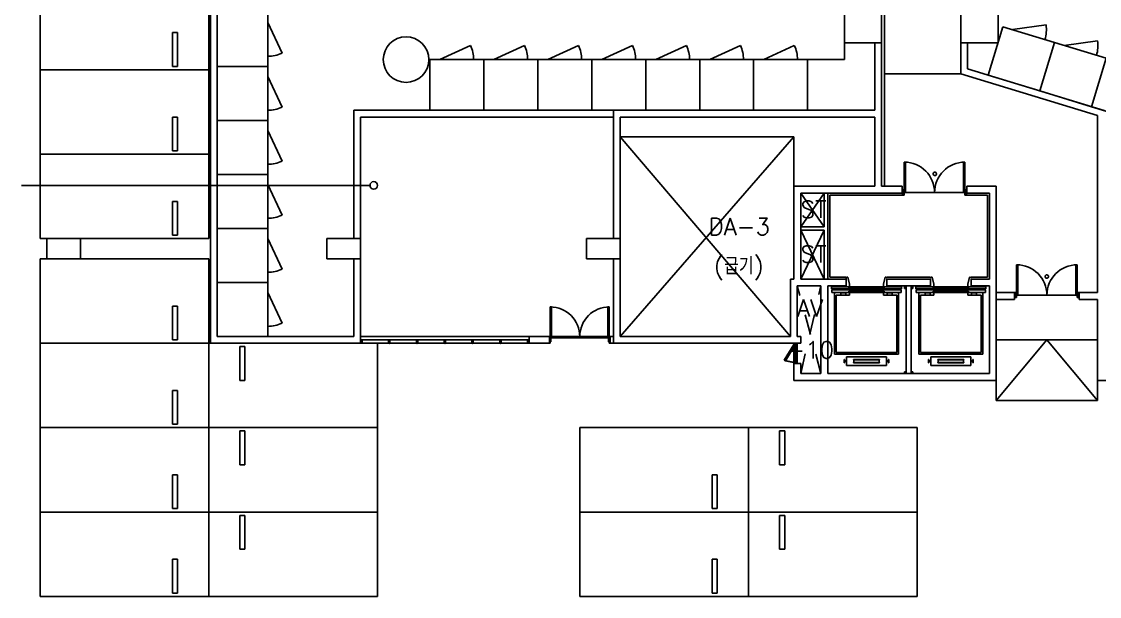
# Model space of a CAD drawing. Header units: millimetres. Extents: x -7614 to 421357, y 87385 to 341757.
# Drawn here: x 146771 to 178727, y 192227 to 209255 of the extents above; entities that cross this region are included whole.
import ezdxf
from ezdxf.enums import TextEntityAlignment as Align

# ---------------------------------------------------------------- set-up
doc = ezdxf.new("R2010")
doc.units = ezdxf.units.MM
doc.header["$LTSCALE"] = 600
doc.header["$MEASUREMENT"] = 0
doc.linetypes.add('HIDDEN', pattern=[2, 1, -1])
doc.layers.add('e-plan', color=9, linetype='CONTINUOUS')
doc.layers.add('e-room-box', color=7, linetype='CONTINUOUS')
doc.styles.add('kiahn', font='romans.shx', dxfattribs={"bigfont": 'cadhs.shx'})

msp = doc.modelspace()

# ---------------------------------------------------------------- linework, layer by layer
at = {"layer": 'e-plan'}
for p, q in [((152370, 230193), (152370, 199727)), ((152570, 230054), (152570, 199927)), ((147320, 207827), (147320, 210327)), ((152320, 210327), (152320, 207827)), ((172359, 209727), (172359, 204377)), ((152570, 209527), (152570, 207927)), ((154070, 207927), (154070, 209527)), ((154493, 208320), (154070, 209227)), ((175866, 209103), (175427, 207669)), ((177396, 208636), (175866, 209103)), ((177144, 209155), (176153, 209016)), ((151245, 207927), (151245, 208927)), ((151245, 208927), (151395, 208927)), ((151395, 208927), (151395, 207927)), ((178674, 208687), (177683, 208548)), ((160081, 208550), (159175, 208127)), ((161681, 208550), (160775, 208127)), ((163281, 208550), (162375, 208127)), ((164881, 208550), (163975, 208127)), ((166481, 208550), (165575, 208127)), ((168081, 208550), (167175, 208127)), ((169681, 208550), (168775, 208127)), ((171170, 208627), (171170, 208127)), ((172070, 206627), (172070, 208627)), ((172270, 204377), (172270, 208627)), ((174620, 208627), (174620, 207707)), ((174820, 208627), (174820, 207854)), ((176958, 207201), (177396, 208636)), ((177396, 208636), (176958, 207201)), ((178926, 208168), (177396, 208636)), ((160475, 208127), (158875, 208127)), ((158875, 208127), (158875, 206627)), ((160475, 206627), (160475, 208127)), ((162075, 208127), (160475, 208127)), ((160475, 208127), (160475, 206627)), ((162075, 206627), (162075, 208127)), ((163675, 208127), (162075, 208127)), ((162075, 208127), (162075, 206627)), ((163675, 206627), (163675, 208127)), ((165275, 208127), (163675, 208127)), ((163675, 208127), (163675, 206627)), ((165275, 206627), (165275, 208127)), ((166875, 208127), (165275, 208127)), ((165275, 208127), (165275, 206627)), ((166875, 206627), (166875, 208127)), ((168475, 208127), (166875, 208127)), ((166875, 208127), (166875, 206627)), ((168475, 206627), (168475, 208127)), ((170075, 208127), (168475, 208127)), ((168475, 208127), (168475, 206627)), ((170075, 208127), (171170, 208127)), ((170075, 206627), (170075, 208127)), ((178488, 206733), (178926, 208168)), ((178926, 208168), (178488, 206733)), ((147320, 205327), (147320, 207827)), ((147320, 207827), (152320, 207827)), ((152320, 207827), (147320, 207827)), ((151395, 207927), (151245, 207927)), ((152320, 207827), (152320, 205327)), ((154070, 207927), (152570, 207927)), ((152570, 207927), (152570, 206327)), ((152570, 207927), (154070, 207927)), ((154070, 206327), (154070, 207927)), ((174820, 207854), (178870, 206616)), ((154493, 206720), (154070, 207627)), ((174620, 207707), (178670, 206468)), ((175427, 207669), (176958, 207201)), ((176958, 207201), (178488, 206733)), ((156620, 202827), (156620, 206627)), ((156620, 206627), (164320, 206627)), ((158875, 206627), (160475, 206627)), ((160475, 206627), (162075, 206627)), ((162075, 206627), (163675, 206627)), ((163675, 206627), (165275, 206627)), ((164320, 202827), (164320, 206627)), ((164320, 206627), (172070, 206627)), ((165275, 206627), (166875, 206627)), ((166875, 206627), (168475, 206627)), ((168475, 206627), (170075, 206627)), ((178488, 206733), (180018, 206265)), ((178670, 206468), (178670, 201227)), ((151245, 205427), (151245, 206427)), ((151245, 206427), (151395, 206427)), ((151395, 206427), (151395, 205427)), ((154070, 206327), (152570, 206327)), ((152570, 206327), (152570, 204727)), ((152570, 206327), (154070, 206327)), ((154070, 204727), (154070, 206327)), ((156820, 206427), (164320, 206427)), ((156820, 202827), (156820, 206427)), ((164520, 206427), (172070, 206427)), ((164520, 202827), (164520, 206427)), ((172070, 204377), (172070, 206427)), ((154493, 205120), (154070, 206027)), ((164320, 202827), (164320, 205842)), ((164520, 205842), (169670, 205842)), ((164520, 199927), (164520, 205842)), ((169670, 205842), (164520, 199927)), ((164520, 205842), (169570, 199927)), ((169670, 205842), (169670, 204377)), ((152320, 205327), (147320, 205327)), ((147320, 202827), (147320, 205327)), ((147320, 205327), (152320, 205327)), ((151395, 205427), (151245, 205427)), ((152320, 205327), (152320, 202827)), ((172940, 204192), (172940, 205092)), ((172940, 205092), (172980, 205092)), ((172980, 205092), (172980, 204192)), ((174740, 205092), (174700, 205092)), ((174700, 205092), (174700, 204192)), ((174740, 204192), (174740, 205092)), ((154070, 204727), (152570, 204727)), ((152570, 204727), (152570, 203127)), ((152570, 204727), (154070, 204727)), ((154070, 203127), (154070, 204727)), ((154493, 203520), (154070, 204427)), ((169670, 204377), (172070, 204377)), ((169670, 201627), (169670, 204377)), ((172270, 204377), (172880, 204377)), ((172880, 204377), (172880, 204177)), ((172890, 204117), (172890, 204267)), ((172890, 204267), (172940, 204267)), ((172940, 204267), (172940, 204117)), ((174740, 204267), (174740, 204117)), ((174790, 204267), (174740, 204267)), ((174790, 204117), (174790, 204267)), ((174800, 204377), (175670, 204377)), ((174800, 204377), (174800, 204177)), ((175670, 198627), (175670, 204377)), ((175670, 198627), (175670, 204377)), ((151245, 202927), (151245, 203927)), ((151245, 203927), (151395, 203927)), ((151395, 203927), (151395, 202927)), ((169870, 204177), (172880, 204177)), ((169870, 201627), (169870, 204177)), ((169870, 203177), (170570, 204177)), ((170570, 203177), (169870, 204177)), ((170570, 203177), (170570, 204177)), ((170670, 201627), (170670, 204177)), ((170730, 201687), (170730, 204117)), ((170730, 204117), (172890, 204117)), ((172940, 204117), (172890, 204117)), ((172940, 204192), (174740, 204192)), ((172980, 204192), (172940, 204192)), ((174700, 204192), (174740, 204192)), ((174740, 204117), (174790, 204117)), ((174790, 204117), (175410, 204117)), ((174800, 204177), (175470, 204177)), ((175410, 204117), (175410, 201687)), ((175470, 201627), (175470, 204177)), ((175470, 201627), (175470, 204177)), ((151395, 202927), (151245, 202927)), ((154070, 203127), (152570, 203127)), ((152570, 203127), (152570, 201527)), ((152570, 203127), (154070, 203127)), ((154070, 201527), (154070, 203127)), ((169870, 203177), (170570, 203177)), ((169870, 203077), (170570, 203077)), ((170570, 201627), (169870, 203077)), ((169870, 201627), (170570, 203077)), ((170570, 201627), (170570, 203077)), ((152320, 202827), (147320, 202827)), ((154493, 201920), (154070, 202827)), ((147320, 199727), (147320, 202227)), ((147320, 202227), (152320, 202227)), ((152320, 202227), (152320, 199727)), ((156620, 199927), (156620, 202227)), ((156820, 199727), (156820, 202227)), ((164320, 199727), (164320, 202227)), ((164520, 199927), (164520, 202227)), ((176270, 201152), (176270, 202052)), ((176270, 202052), (176310, 202052)), ((176310, 202052), (176310, 201152)), ((178070, 202052), (178030, 202052)), ((178030, 202052), (178030, 201152)), ((178070, 201152), (178070, 202052)), ((171221, 201687), (170730, 201687)), ((171221, 201687), (171221, 201662)), ((171221, 201662), (171221, 201427)), ((171221, 201662), (171241, 201662)), ((171241, 201662), (171241, 201687)), ((171241, 201687), (171271, 201687)), ((171271, 201687), (171321, 201477)), ((172371, 201687), (172321, 201477)), ((172401, 201687), (172371, 201687)), ((172401, 201662), (172401, 201687)), ((172421, 201662), (172401, 201662)), ((172421, 201687), (172421, 201662)), ((173721, 201687), (172421, 201687)), ((173721, 201687), (173721, 201662)), ((173721, 201662), (173741, 201662)), ((173741, 201662), (173741, 201687)), ((173741, 201687), (173771, 201687)), ((173771, 201687), (173821, 201477)), ((174871, 201687), (174821, 201477)), ((174901, 201687), (174871, 201687)), ((174901, 201662), (174901, 201687)), ((174921, 201662), (174901, 201662)), ((174921, 201687), (174921, 201662)), ((175410, 201687), (174921, 201687)), ((154070, 201527), (152570, 201527)), ((152570, 201527), (152570, 199927)), ((152570, 201527), (154070, 201527)), ((154070, 199927), (154070, 201527)), ((169570, 199927), (169570, 201627)), ((169570, 201627), (169670, 201627)), ((170470, 201427), (169770, 201427)), ((169770, 199927), (169770, 201427)), ((169870, 201627), (171221, 201627)), ((170470, 201427), (170470, 198827)), ((170670, 201427), (171221, 201427)), ((170670, 201427), (170670, 198827)), ((172861, 201397), (170781, 201397)), ((170781, 201342), (170781, 201397)), ((170781, 201342), (172861, 201342)), ((171221, 201627), (171221, 201427)), ((171241, 201417), (171221, 201417)), ((171221, 201417), (171221, 201397)), ((171241, 201397), (171241, 201417)), ((171321, 201397), (171241, 201397)), ((171301, 201387), (171820, 201387)), ((171301, 201355), (171301, 201387)), ((171820, 201355), (171301, 201355)), ((171321, 201477), (171321, 201397)), ((171820, 201387), (171820, 201355)), ((172341, 201387), (171822, 201387)), ((171822, 201387), (171822, 201355)), ((171822, 201355), (172341, 201355)), ((172321, 201477), (172321, 201397)), ((172321, 201397), (172401, 201397)), ((172341, 201355), (172341, 201387)), ((172401, 201397), (172401, 201417)), ((172401, 201417), (172421, 201417)), ((172421, 201627), (173721, 201627)), ((172421, 201627), (172421, 201427)), ((172421, 201427), (173721, 201427)), ((172421, 201417), (172421, 201397)), ((172861, 201342), (172861, 201397)), ((172945, 201427), (172945, 201352)), ((172995, 201352), (172945, 201352)), ((172995, 201427), (172995, 198827)), ((173145, 201427), (173145, 198827)), ((173195, 201352), (173145, 201352)), ((173195, 201427), (173195, 201352)), ((173281, 201397), (175361, 201397)), ((173281, 201342), (173281, 201397)), ((175361, 201342), (173281, 201342)), ((173721, 201627), (173721, 201427)), ((173741, 201417), (173721, 201417)), ((173721, 201417), (173721, 201397)), ((173741, 201397), (173741, 201417)), ((173821, 201397), (173741, 201397)), ((173801, 201387), (174320, 201387)), ((173801, 201355), (173801, 201387)), ((174320, 201355), (173801, 201355)), ((173821, 201477), (173821, 201397)), ((174320, 201387), (174320, 201355)), ((174841, 201387), (174322, 201387)), ((174322, 201387), (174322, 201355)), ((174322, 201355), (174841, 201355)), ((174821, 201477), (174821, 201397)), ((174821, 201397), (174901, 201397)), ((174841, 201355), (174841, 201387)), ((174901, 201397), (174901, 201417)), ((174901, 201417), (174921, 201417)), ((174921, 201627), (175470, 201627)), ((174921, 201627), (174921, 201427)), ((174921, 201427), (175470, 201427)), ((174921, 201417), (174921, 201397)), ((175361, 201342), (175361, 201397)), ((175361, 201342), (175361, 201397)), ((175470, 198827), (175470, 201427)), ((175470, 198827), (175470, 201427)), ((154493, 200320), (154070, 201227)), ((170796, 201312), (172846, 201312)), ((170796, 201312), (170796, 201230)), ((172846, 201230), (170796, 201230)), ((170871, 199406), (170871, 201230)), ((171016, 201150), (170921, 201150)), ((170921, 201150), (170921, 199450)), ((171321, 201150), (171016, 201150)), ((171058, 201150), (171058, 201217)), ((171058, 201217), (171208, 201217)), ((171208, 201217), (171208, 201150)), ((171301, 201267), (171820, 201267)), ((171301, 201235), (171301, 201267)), ((171820, 201235), (171301, 201235)), ((171321, 201230), (171321, 201150)), ((171820, 201267), (171820, 201235)), ((172341, 201267), (171822, 201267)), ((171822, 201267), (171822, 201235)), ((171822, 201235), (172341, 201235)), ((172321, 201150), (172321, 201230)), ((172679, 201150), (172321, 201150)), ((172341, 201235), (172341, 201267)), ((172583, 201217), (172433, 201217)), ((172433, 201217), (172433, 201150)), ((172583, 201150), (172583, 201217)), ((172721, 201150), (172679, 201150)), ((172721, 199450), (172721, 201150)), ((172771, 201230), (172771, 199406)), ((172846, 201312), (172846, 201230)), ((175346, 201312), (173296, 201312)), ((173296, 201312), (173296, 201230)), ((173296, 201230), (175346, 201230)), ((173371, 201230), (173371, 199406)), ((173421, 199450), (173421, 201150)), ((173421, 201150), (173463, 201150)), ((173463, 201150), (173821, 201150)), ((173558, 201150), (173558, 201217)), ((173558, 201217), (173708, 201217)), ((173708, 201217), (173708, 201150)), ((173801, 201267), (174320, 201267)), ((173801, 201235), (173801, 201267)), ((174320, 201235), (173801, 201235)), ((173821, 201150), (173821, 201230)), ((174320, 201267), (174320, 201235)), ((174841, 201267), (174322, 201267)), ((174322, 201267), (174322, 201235)), ((174322, 201235), (174841, 201235)), ((174821, 201230), (174821, 201150)), ((174821, 201150), (175126, 201150)), ((174841, 201235), (174841, 201267)), ((175083, 201217), (174933, 201217)), ((174933, 201217), (174933, 201150)), ((175083, 201150), (175083, 201217)), ((175126, 201150), (175221, 201150)), ((175221, 201150), (175221, 199450)), ((175271, 199406), (175271, 201230)), ((175346, 201312), (175346, 201230)), ((176210, 201227), (175670, 201227)), ((176210, 201027), (175670, 201027)), ((176210, 201227), (176210, 201027)), ((176220, 201077), (176220, 201227)), ((176220, 201227), (176270, 201227)), ((176270, 201077), (176220, 201077)), ((176270, 201227), (176270, 201077)), ((178070, 201152), (176270, 201152)), ((176310, 201152), (176270, 201152)), ((178030, 201152), (178070, 201152)), ((178070, 201227), (178070, 201077)), ((178120, 201227), (178070, 201227)), ((178070, 201077), (178120, 201077)), ((178120, 201077), (178120, 201227)), ((178670, 201227), (178130, 201227)), ((178130, 201227), (178130, 201027)), ((178670, 201027), (178130, 201027)), ((178670, 201027), (178670, 198627)), ((151245, 199827), (151245, 200827)), ((151245, 200827), (151395, 200827)), ((151395, 200827), (151395, 199827)), ((162445, 200802), (162445, 199927)), ((162485, 200802), (162445, 200802)), ((162485, 199927), (162485, 200802)), ((164155, 199927), (164155, 200802)), ((164155, 200802), (164195, 200802)), ((164195, 200802), (164195, 199927)), ((147320, 197227), (147320, 199727)), ((147320, 199727), (152320, 199727)), ((152320, 199727), (147320, 199727)), ((151395, 199827), (151245, 199827)), ((152320, 199727), (152320, 197227)), ((152320, 197227), (152320, 199727)), ((152320, 199727), (157320, 199727)), ((156820, 199727), (152370, 199727)), ((156620, 199927), (152570, 199927)), ((152570, 199927), (154070, 199927)), ((156820, 199927), (161820, 199927)), ((156870, 199827), (156830, 199827)), ((156830, 199827), (156830, 199727)), ((156830, 199727), (156870, 199727)), ((156850, 199827), (161790, 199827)), ((156850, 199727), (161790, 199727)), ((156870, 199727), (156870, 199827)), ((157320, 199727), (157320, 197227)), ((157694, 199827), (157654, 199827)), ((157654, 199827), (157654, 199727)), ((157654, 199727), (157694, 199727)), ((157694, 199727), (157694, 199827)), ((158517, 199827), (158477, 199827)), ((158477, 199827), (158477, 199727)), ((158477, 199727), (158517, 199727)), ((158517, 199727), (158517, 199827)), ((159340, 199827), (159300, 199827)), ((159300, 199827), (159300, 199727)), ((159300, 199727), (159340, 199727)), ((159340, 199727), (159340, 199827)), ((160164, 199827), (160124, 199827)), ((160124, 199827), (160124, 199727)), ((160124, 199727), (160164, 199727)), ((160164, 199727), (160164, 199827)), ((160987, 199827), (160947, 199827)), ((160947, 199827), (160947, 199727)), ((160947, 199727), (160987, 199727)), ((160987, 199727), (160987, 199827)), ((161810, 199827), (161770, 199827)), ((161770, 199827), (161770, 199727)), ((161770, 199727), (161810, 199727)), ((161810, 199727), (161810, 199827)), ((161820, 199927), (162420, 199927)), ((161820, 199927), (161820, 199727)), ((161820, 199727), (162420, 199727)), ((162420, 199927), (162420, 199727)), ((162445, 199927), (162420, 199927)), ((162420, 199927), (162420, 199727)), ((162420, 199727), (162445, 199727)), ((164195, 199927), (162445, 199927)), ((162445, 199927), (162485, 199927)), ((162445, 199887), (162445, 199927)), ((162465, 199887), (162445, 199887)), ((162445, 199727), (162445, 199767)), ((162445, 199767), (162465, 199767)), ((162465, 199887), (164175, 199887)), ((162465, 199767), (162465, 199887)), ((164195, 199927), (164155, 199927)), ((164175, 199767), (164175, 199887)), ((164175, 199887), (164195, 199887)), ((164195, 199767), (164175, 199767)), ((164195, 199887), (164195, 199927)), ((164195, 199927), (164220, 199927)), ((164195, 199727), (164195, 199767)), ((164220, 199727), (164195, 199727)), ((164220, 199927), (164320, 199927)), ((164220, 199927), (164220, 199727)), ((164220, 199927), (164220, 199727)), ((164220, 199727), (164320, 199727)), ((169870, 199727), (164320, 199727)), ((169570, 199927), (164520, 199927)), ((169670, 199727), (169770, 199727)), ((169670, 199692), (169670, 199727)), ((169870, 199927), (169770, 199927)), ((169770, 199727), (169770, 199692)), ((169870, 199727), (169870, 199927)), ((177170, 199827), (175670, 198027)), ((175670, 198027), (175670, 199827)), ((175670, 199827), (178670, 199827)), ((178670, 198027), (177170, 199827)), ((178670, 199827), (178670, 198027)), ((153245, 199627), (153395, 199627)), ((153245, 198627), (153245, 199627)), ((153395, 199627), (153395, 198627)), ((169670, 199692), (169670, 199162)), ((169720, 199692), (169670, 199692)), ((169720, 199677), (169720, 199692)), ((169720, 199677), (169720, 199177)), ((169770, 199677), (169720, 199677)), ((169770, 199692), (169770, 199677)), ((169770, 199677), (169770, 199177)), ((170871, 199406), (172771, 199406)), ((170921, 199450), (172721, 199450)), ((175271, 199406), (173371, 199406)), ((175221, 199450), (173421, 199450)), ((169720, 199162), (169670, 199162)), ((169670, 199162), (169670, 199127)), ((169670, 199127), (169670, 198627)), ((169670, 199127), (169870, 199127)), ((169670, 199127), (169770, 199127)), ((169770, 199177), (169720, 199177)), ((169720, 199177), (169720, 199162)), ((169770, 199162), (169770, 199177)), ((169770, 199127), (169770, 199162)), ((169870, 199127), (169870, 198827)), ((171159, 199240), (171159, 199151)), ((171164, 199240), (171159, 199240)), ((171164, 199151), (171159, 199151)), ((171167, 199238), (171169, 199204)), ((171169, 199188), (171167, 199154)), ((171169, 199204), (171173, 199200)), ((171169, 199188), (171173, 199191)), ((171185, 199200), (171173, 199200)), ((171185, 199191), (171173, 199191)), ((171189, 199204), (171185, 199200)), ((171189, 199188), (171185, 199191)), ((171220, 199204), (171189, 199204)), ((171220, 199188), (171189, 199188)), ((171221, 199203), (171220, 199204)), ((171221, 199189), (171220, 199188)), ((171221, 199203), (171221, 199189)), ((172411, 199326), (171231, 199326)), ((171231, 199326), (171231, 199066)), ((172209, 199246), (171433, 199246)), ((171433, 199246), (171433, 199238)), ((172209, 199238), (171433, 199238)), ((172209, 199154), (171433, 199154)), ((171433, 199154), (171433, 199146)), ((172209, 199146), (171433, 199146)), ((171441, 199238), (171441, 199154)), ((172201, 199238), (172201, 199154)), ((172209, 199246), (172209, 199238)), ((172209, 199154), (172209, 199146)), ((172411, 199066), (172411, 199326)), ((172421, 199203), (172422, 199204)), ((172421, 199203), (172421, 199189)), ((172421, 199189), (172422, 199188)), ((172422, 199204), (172453, 199204)), ((172422, 199188), (172453, 199188)), ((172453, 199204), (172456, 199200)), ((172453, 199188), (172456, 199191)), ((172456, 199200), (172469, 199200)), ((172456, 199191), (172469, 199191)), ((172472, 199204), (172469, 199200)), ((172472, 199188), (172469, 199191)), ((172474, 199238), (172472, 199204)), ((172472, 199188), (172474, 199154)), ((172477, 199240), (172483, 199240)), ((172477, 199151), (172483, 199151)), ((172483, 199240), (172483, 199151)), ((173659, 199240), (173659, 199151)), ((173664, 199240), (173659, 199240)), ((173664, 199151), (173659, 199151)), ((173667, 199238), (173669, 199204)), ((173669, 199188), (173667, 199154)), ((173669, 199204), (173673, 199200)), ((173669, 199188), (173673, 199191)), ((173685, 199200), (173673, 199200)), ((173685, 199191), (173673, 199191)), ((173689, 199204), (173685, 199200)), ((173689, 199188), (173685, 199191)), ((173720, 199204), (173689, 199204)), ((173720, 199188), (173689, 199188)), ((173721, 199203), (173720, 199204)), ((173721, 199189), (173720, 199188)), ((173721, 199203), (173721, 199189)), ((173731, 199326), (174911, 199326)), ((173731, 199066), (173731, 199326)), ((173933, 199246), (174709, 199246)), ((173933, 199246), (173933, 199238)), ((173933, 199238), (174709, 199238)), ((173933, 199154), (174709, 199154)), ((173933, 199154), (173933, 199146)), ((173933, 199146), (174709, 199146)), ((173941, 199238), (173941, 199154)), ((174701, 199238), (174701, 199154)), ((174709, 199246), (174709, 199238)), ((174709, 199154), (174709, 199146)), ((174911, 199326), (174911, 199066)), ((174921, 199203), (174922, 199204)), ((174921, 199203), (174921, 199189)), ((174921, 199189), (174922, 199188)), ((174922, 199204), (174953, 199204)), ((174922, 199188), (174953, 199188)), ((174953, 199204), (174956, 199200)), ((174953, 199188), (174956, 199191)), ((174956, 199200), (174969, 199200)), ((174956, 199191), (174969, 199191)), ((174972, 199204), (174969, 199200)), ((174972, 199188), (174969, 199191)), ((174974, 199238), (174972, 199204)), ((174972, 199188), (174974, 199154)), ((174977, 199240), (174983, 199240)), ((174977, 199151), (174983, 199151)), ((174983, 199240), (174983, 199151)), ((170470, 198827), (169870, 198827)), ((175470, 198827), (170670, 198827)), ((171231, 199066), (172411, 199066)), ((172945, 198827), (172945, 198882)), ((172995, 198882), (172945, 198882)), ((173195, 198882), (173145, 198882)), ((173195, 198827), (173195, 198882)), ((174911, 199066), (173731, 199066)), ((153395, 198627), (153245, 198627)), ((170470, 198627), (169670, 198627)), ((175670, 198627), (170470, 198627)), ((178670, 198627), (200020, 198627)), ((151245, 197327), (151245, 198327)), ((151245, 198327), (151395, 198327)), ((151395, 198327), (151395, 197327)), ((178670, 198027), (175670, 198027)), ((147320, 194727), (147320, 197227)), ((147320, 197227), (152320, 197227)), ((152320, 197227), (147320, 197227)), ((151395, 197327), (151245, 197327)), ((152320, 197227), (152320, 194727)), ((157320, 197227), (152320, 197227)), ((152320, 194727), (152320, 197227)), ((152320, 197227), (157320, 197227)), ((157320, 197227), (157320, 194727)), ((163320, 194727), (163320, 197227)), ((163320, 197227), (168320, 197227)), ((168320, 197227), (168320, 194727)), ((168320, 194727), (168320, 197227)), ((168320, 197227), (173320, 197227)), ((173320, 197227), (173320, 194727)), ((153245, 197127), (153395, 197127)), ((153245, 196127), (153245, 197127)), ((153395, 197127), (153395, 196127)), ((169245, 197127), (169395, 197127)), ((169245, 196127), (169245, 197127)), ((169395, 197127), (169395, 196127)), ((153395, 196127), (153245, 196127)), ((169395, 196127), (169245, 196127)), ((151245, 194827), (151245, 195827)), ((151245, 195827), (151395, 195827)), ((151395, 195827), (151395, 194827)), ((167245, 194827), (167245, 195827)), ((167245, 195827), (167395, 195827)), ((167395, 195827), (167395, 194827)), ((152320, 194727), (147320, 194727)), ((147320, 192227), (147320, 194727)), ((147320, 194727), (152320, 194727)), ((151395, 194827), (151245, 194827)), ((152320, 194727), (152320, 192227)), ((157320, 194727), (152320, 194727)), ((152320, 192227), (152320, 194727)), ((152320, 194727), (157320, 194727)), ((153245, 194627), (153395, 194627)), ((153245, 193627), (153245, 194627)), ((153395, 194627), (153395, 193627)), ((157320, 194727), (157320, 192227)), ((168320, 194727), (163320, 194727)), ((163320, 192227), (163320, 194727)), ((163320, 194727), (168320, 194727)), ((167395, 194827), (167245, 194827)), ((168320, 194727), (168320, 192227)), ((173320, 194727), (168320, 194727)), ((168320, 192227), (168320, 194727)), ((168320, 194727), (173320, 194727)), ((169245, 194627), (169395, 194627)), ((169245, 193627), (169245, 194627)), ((169395, 194627), (169395, 193627)), ((173320, 194727), (173320, 192227)), ((153395, 193627), (153245, 193627)), ((169395, 193627), (169245, 193627)), ((151245, 192327), (151245, 193327)), ((151245, 193327), (151395, 193327)), ((151395, 193327), (151395, 192327)), ((167245, 192327), (167245, 193327)), ((167245, 193327), (167395, 193327)), ((167395, 193327), (167395, 192327)), ((152320, 192227), (147320, 192227)), ((151395, 192327), (151245, 192327)), ((157320, 192227), (152320, 192227)), ((168320, 192227), (163320, 192227)), ((167395, 192327), (167245, 192327)), ((173320, 192227), (168320, 192227))]:
    msp.add_line(p, q, dxfattribs=at)
at = {"layer": 'e-plan', "ltscale": 0.5}
for p, q in [((171170, 209727), (171170, 208627)), ((172270, 208627), (172270, 209727)), ((174620, 209727), (174620, 208627)), ((175720, 208627), (175720, 209727)), ((171170, 208627), (172270, 208627)), ((174620, 208627), (175720, 208627)), ((148520, 202827), (147520, 202827)), ((147520, 202827), (147520, 202227)), ((148520, 202227), (148520, 202827)), ((155820, 202227), (155820, 202827)), ((155820, 202827), (156820, 202827)), ((156820, 202827), (156820, 202227)), ((164520, 202827), (163520, 202827)), ((163520, 202827), (163520, 202227)), ((164520, 202227), (164520, 202827)), ((147520, 202227), (148520, 202227)), ((156820, 202227), (155820, 202227)), ((163520, 202227), (164520, 202227))]:
    msp.add_line(p, q, dxfattribs=at)
at = {"layer": 'e-plan', "ltscale": 0.2}
msp.add_line((172359, 207707), (174620, 207707), dxfattribs=at)
at = {"layer": 'e-plan', "linetype": 'HIDDEN'}
for p, q in [((170470, 198827), (169770, 201427)), ((169870, 198827), (170470, 201427)), ((169670, 199692), (169384, 199223)), ((169422, 199210), (169708, 199677)), ((169708, 199677), (169670, 199692)), ((169384, 199223), (169422, 199210))]:
    msp.add_line(p, q, dxfattribs=at)
at = {"layer": 'e-plan', "ltscale": 0.5}
msp.add_circle((158170, 208127), 675, dxfattribs=at)
at = {"layer": 'e-plan'}
for centre, radius, start, end in [((176153, 209016), 1000, 342.9999, 7.9999), ((177683, 208548), 1000, 342.9999, 7.9999), ((159175, 208127), 1000, 0, 25), ((160775, 208127), 1000, 0, 25), ((162375, 208127), 1000, 0, 25), ((163975, 208127), 1000, 0, 25), ((165575, 208127), 1000, 0, 25), ((167175, 208127), 1000, 0, 25), ((168775, 208127), 1000, 0, 25), ((154070, 209227), 1000, 270, 295), ((154070, 207627), 1000, 270, 295), ((154070, 206027), 1000, 270, 295), ((172940, 204192), 900, 0, 90), ((174740, 204192), 900, 90, 180), ((173847, 204742), 50, 120.0001, 300.0001), ((173847, 204742), 50, 300.0001, 120.0001), ((154070, 204427), 1000, 270, 295), ((176270, 201152), 900, 0, 90), ((178070, 201152), 900, 90, 180), ((154070, 202827), 1000, 270, 295), ((177164, 201702), 50, 59.9999, 239.9999), ((177164, 201702), 50, 239.9999, 59.9999), ((162445, 199927), 875, 0.0003, 90.0004), ((164195, 199927), 875, 90.0003, 180.0005), ((154070, 201227), 1000, 270, 295), ((171164, 199238), 2.5, 3.4094, 90), ((171164, 199154), 2.5, 270, 356.5907), ((172477, 199238), 2.5, 90, 176.5907), ((172477, 199154), 2.5, 183.4094, 270), ((173664, 199238), 2.5, 3.4094, 90), ((173664, 199154), 2.5, 270, 356.5907), ((174977, 199238), 2.5, 90, 176.5907), ((174977, 199154), 2.5, 183.4094, 270)]:
    msp.add_arc(centre, radius, start, end, dxfattribs=at)
at = {"layer": 'e-plan', "linetype": 'HIDDEN'}
msp.add_arc((169928, 201141), 1996, 255.3416, 262.5948, dxfattribs=at)
at = {"layer": 'e-plan'}
for p in [(157674, 199727), (158497, 199727), (159320, 199727), (160144, 199727), (160967, 199727)]:
    msp.add_point(p, dxfattribs=at)
at = {"layer": 'e-room-box'}
msp.add_line((157101, 204402), (146771, 204402), dxfattribs=at)
for start, end in [(0, 180), (180, 0)]:
    msp.add_arc((157214, 204402), 112, start, end, dxfattribs=at)

# ---------------------------------------------------------------- texts
at = {"layer": 'e-plan', "style": 'kiahn'}
for p in [(170250, 203691), (170250, 202366)]:
    msp.add_text('ST', height=500, dxfattribs=at).set_placement(p, align=Align.MIDDLE)
for s, p in [('DA-3', (168960, 202932)), ('(급기)', (168773, 201763))]:
    msp.add_text(s, height=500, dxfattribs=at).set_placement(p, align=Align.RIGHT)
for s, p in [('AV', (170150, 200772)), ('-10', (170150, 199529))]:
    msp.add_text(s, height=500, dxfattribs=at).set_placement(p, align=Align.MIDDLE_CENTER)

doc.saveas('drawing.dxf')
